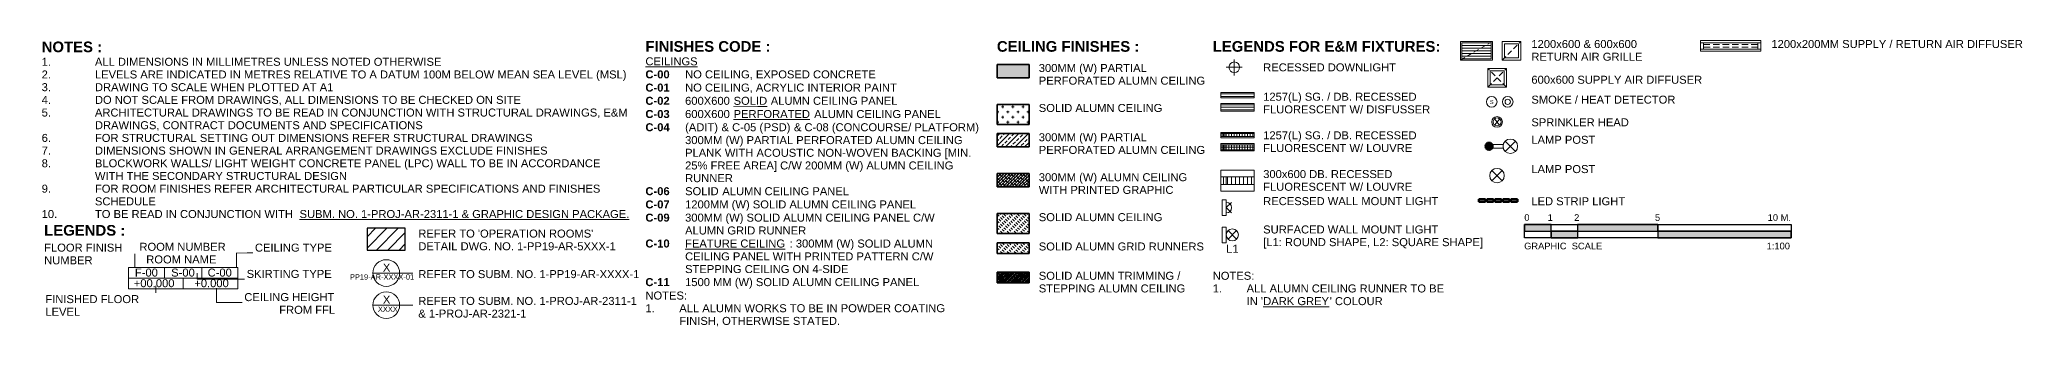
# Model space of a CAD drawing. Header units: millimetres. Extents: x -794326 to -715748, y -17796 to 22353.
# Drawn here: x -716491 to -715748, y -134 to -26 of the extents above; entities that cross this region are included whole.
import ezdxf

# ---------------------------------------------------------------- set-up
doc = ezdxf.new("R2010")
doc.units = ezdxf.units.MM
doc.linetypes.add('DPA_Hidden 50', pattern=[3, 2, -1])
doc.linetypes.add('Hidden - Short', pattern=[3.571875, 2.38125, -1.190625])
for name, color, linetype, lineweight in [('A-ANNO-NOTE', 3, 'Continuous', 25), ('A-DETL', 1, 'Continuous', 70), ('A-DETL-GENF', 2, 'Continuous', 35), ('A-DETL-THIN', 1, 'Continuous', 25), ('G-ANNO-TEXT', 3, 'Continuous', 9)]:
    doc.layers.add(name, color=color, linetype=linetype, lineweight=lineweight)
doc.styles.add('Arial_3', font='arial.ttf', dxfattribs={"height": 2.5})
doc.styles.add('Arial_4', font='arial.ttf', dxfattribs={"height": 3})
doc.styles.add('Arial_5', font='arial.ttf', dxfattribs={"height": 2})
doc.styles.add('Arial_6', font='arial.ttf', dxfattribs={"height": 1.5})
doc.styles.add('Arial_B', font='arialbd.ttf', dxfattribs={"height": 4})
doc.styles.add('Arial_B_1', font='arialbd.ttf', dxfattribs={"height": 3})
pattern_1 = [(135, (-716316.7035, 1.539), (-2.539928, 2e-16), [1.034, -2.558]), (135, (-716317.9735, 0.2694), (-2.539928, 2e-16), [1.034, -2.558]), (135, (-716318.609, 2.174), (-2.539928, 2e-16), [0.51703, -3.075]), (135, (-716317.3385, 0.9044), (-2.539928, 2e-16), [1.034, -2.558]), (135, (-716316.4345, 0), (-2.539928, 2e-16), [0.51703, -3.075])]

# ---------------------------------------------------------------- blocks, each defined once
blk = doc.blocks.new('Graphic scale1 - Graphic scale 100-8746870-CRD_Legend Notes Part Plans - Ceiling Plan 1_100')
at = {"layer": 'A-ANNO-NOTE', "lineweight": 9}
h = blk.add_hatch(color=256, dxfattribs=at)
h.paths.add_polyline_path([(434.68, -98.08), (404.61, -98.08), (404.61, -95.59), (434.68, -95.59)])
h.paths.add_polyline_path([(394.68, -95.59), (394.68, -98.08), (384.68, -98.08), (384.68, -95.59)])
h = blk.add_hatch(color=256, dxfattribs=at)
h.paths.add_polyline_path([(484.68, -100.56), (434.68, -100.56), (434.68, -98.08), (484.68, -98.08)])
h.paths.add_polyline_path([(404.68, -98.08), (404.68, -100.56), (394.68, -100.56), (394.68, -98.08)])
at = {"layer": 'A-ANNO-NOTE'}
for p, q in [((384.68, -100.56), (384.68, -95.59)), ((384.68, -95.59), (484.68, -95.59)), ((394.68, -95.59), (384.68, -95.59)), ((384.68, -95.59), (384.68, -98.08)), ((394.68, -100.56), (394.68, -95.59)), ((394.68, -98.08), (394.68, -95.59)), ((404.61, -95.59), (404.61, -100.56)), ((434.68, -95.59), (404.61, -95.59)), ((404.61, -95.59), (404.61, -98.08)), ((434.68, -95.59), (434.68, -100.56)), ((434.68, -98.08), (434.68, -95.59)), ((484.68, -95.59), (484.68, -100.56)), ((384.68, -98.08), (484.68, -98.08)), ((384.68, -98.08), (394.68, -98.08)), ((484.68, -100.56), (384.68, -100.56)), ((404.68, -98.08), (394.68, -98.08)), ((394.68, -98.08), (394.68, -100.56)), ((394.68, -100.56), (404.68, -100.56)), ((404.61, -98.08), (434.68, -98.08)), ((404.68, -100.56), (404.68, -98.08)), ((484.68, -98.08), (434.68, -98.08)), ((434.68, -98.08), (434.68, -100.56)), ((434.68, -100.56), (484.68, -100.56)), ((484.68, -100.56), (484.68, -98.08))]:
    blk.add_line(p, q, dxfattribs=at)
at = {"layer": 'A-ANNO-NOTE', "lineweight": 9, "char_height": 2.5, "attachment_point": 1, "style": 'Arial_3'}
for s, insert, width in [('0', (384.63, -91.73), 2.3249), ('1', (393.4, -91.73), 2.3249), ('2', (403.31, -91.73), 2.3249), ('5', (433.62, -91.73), 2.3249), ('10 M.', (475.89, -91.73), 10.5021), ('GRAPHIC  SCALE', (384.56, -102.42), 35.4346), ('1:100', (475.5, -102.42), 10.5021)]:
    blk.add_mtext(s, dxfattribs=dict(at, insert=insert, width=width))

msp = doc.modelspace()

# ---------------------------------------------------------------- hatches: boundary and pattern name
at = {"layer": 'A-DETL-GENF'}
for points in [[(-716120.02, -40.49), (-716120.02, -35.49), (-716131.99, -35.49), (-716131.99, -40.49)], [(-715947.58, -67.6), (-715947.23, -67.56), (-715946.9, -67.42), (-715946.62, -67.2), (-715946.4, -66.92), (-715946.27, -66.59), (-715946.22, -66.24), (-715946.27, -65.89), (-715946.4, -65.56), (-715946.62, -65.28), (-715946.9, -65.06), (-715947.23, -64.93), (-715947.58, -64.88), (-715947.93, -64.93), (-715948.26, -65.06), (-715948.54, -65.28), (-715948.76, -65.56), (-715948.89, -65.89), (-715948.94, -66.24), (-715948.89, -66.59), (-715948.76, -66.92), (-715948.54, -67.2), (-715948.26, -67.42), (-715947.93, -67.56)]]:
    msp.add_hatch(color=7, dxfattribs=at).paths.add_polyline_path(points)
at = {"layer": 'A-DETL-GENF', "lineweight": 9}
h = msp.add_hatch(dxfattribs=at)
h.set_pattern_fill('FP_21', color=55, style=0, pattern_type=2)
h.set_pattern_definition([(0, (-716318.9745, 0), (1.905, 1.905), [0.9525, -2.857]), (90, (-716318.4983, -0.4763), (-1.905, 1.905), [0.9525, -2.857])])
h.paths.add_polyline_path([(-716120.02, -57.99), (-716120.02, -50.49), (-716131.99, -50.49), (-716131.99, -57.99)])
h = msp.add_hatch(dxfattribs=at)
h.set_pattern_fill('FP_17', color=253, style=0, pattern_type=2)
h.set_pattern_definition([(45, (-716318.9745, 0), (-1.78191, 1.78191), []), (45, (-716317.1925, 0), (-1.78191, 1.78191), [1.26, -0.63004])])
h.paths.add_polyline_path([(-716120.02, -66.49), (-716120.02, -61.49), (-716131.99, -61.49), (-716131.99, -66.49)])
h = msp.add_hatch(dxfattribs=at)
h.set_pattern_fill('FP_18', color=253, style=0, pattern_type=2)
h.set_pattern_definition([(45, (-716318.9745, 0), (-0.561266, 0.561266), []), (135, (-716318.9745, 0), (-1.6841516, 0.5616196), [1.984, -1.191])])
h.paths.add_polyline_path([(-716120.02, -81.49), (-716120.02, -76.49), (-716131.99, -76.49), (-716131.99, -81.49)])
at = {"layer": 'A-DETL-GENF'}
h = msp.add_hatch(color=7, dxfattribs=at)
h.paths.add_polyline_path([(-715948.94, -87.14), (-715948.94, -86.14), (-715951.44, -86.14), (-715951.44, -87.14)])
h.paths.add_polyline_path([(-715936.94, -87.14), (-715936.94, -86.14), (-715939.44, -86.14), (-715939.44, -87.14)])
h.paths.add_polyline_path([(-715942.44, -87.14), (-715939.94, -87.14), (-715939.94, -86.14), (-715942.44, -86.14)])
h.paths.add_polyline_path([(-715945.94, -87.14), (-715945.94, -86.14), (-715948.44, -86.14), (-715948.44, -87.14)])
h.paths.add_polyline_path([(-715945.44, -87.14), (-715942.94, -87.14), (-715942.94, -86.14), (-715945.44, -86.14)])
at = {"layer": 'A-DETL-GENF', "lineweight": 9}
h = msp.add_hatch(dxfattribs=at)
h.set_pattern_fill('FP_19', color=253, style=0, pattern_type=2)
h.set_pattern_definition(pattern_1)
h.paths.add_polyline_path([(-716120.02, -98.99), (-716120.02, -91.49), (-716131.99, -91.49), (-716131.99, -98.99)])
h = msp.add_hatch(dxfattribs=at)
h.set_pattern_fill('FP_16', color=10, style=0, pattern_type=2)
h.set_pattern_definition([(45, (-716318.9745, 0), (-2.12132, 2.12132), [])])
h.paths.add_polyline_path([(-716353.97, -105.21), (-716353.97, -97.02), (-716368.26, -97.02), (-716368.26, -105.21)])
h = msp.add_hatch(dxfattribs=at)
h.set_pattern_fill('FP_19', color=253, style=0, pattern_type=2)
h.set_pattern_definition(pattern_1)
h.paths.add_polyline_path([(-716120.02, -106.49), (-716120.02, -102.49), (-716131.99, -102.49), (-716131.99, -106.49)])
h = msp.add_hatch(dxfattribs=at)
h.set_pattern_fill('FP_20', color=253, style=0, pattern_type=2)
h.set_pattern_definition([(45, (-716318.9745, 0), (-0.3367596, 0.3367596), []), (135, (-716318.9745, 0), (-1.0102788, 0.3367596), [1.191, -0.71437])])
h.paths.add_polyline_path([(-716120.02, -117.49), (-716120.02, -113.49), (-716131.99, -113.49), (-716131.99, -117.49)])

# ---------------------------------------------------------------- linework, layer by layer
at = {"layer": 'A-DETL', "lineweight": 9}
for p, q in [((-715958.33, -26.89), (-715946.33, -26.89)), ((-715958.33, -33.89), (-715958.33, -26.89)), ((-715946.83, -27.39), (-715957.83, -27.39)), ((-715957.83, -33.35), (-715957.83, -27.39)), ((-715946.83, -28.39), (-715957.83, -28.39)), ((-715946.83, -29.39), (-715957.83, -29.39)), ((-715946.83, -27.39), (-715946.83, -33.35)), ((-715946.33, -26.89), (-715946.33, -33.89)), ((-715935.67, -26.89), (-715942.67, -26.89)), ((-715942.67, -26.89), (-715942.67, -33.89)), ((-715941.79, -27.76), (-715941.79, -33.01)), ((-715936.54, -27.76), (-715941.79, -27.76)), ((-715936.54, -33.01), (-715936.54, -27.76)), ((-715935.67, -33.89), (-715935.67, -26.89)), ((-715868.33, -26.53), (-715845.67, -26.53)), ((-715868.33, -30.48), (-715868.33, -26.53)), ((-715868.33, -27.36), (-715845.67, -27.36)), ((-715867.11, -29.79), (-715867.11, -27.36)), ((-715846.83, -27.36), (-715846.83, -29.79)), ((-715845.67, -26.53), (-715845.67, -30.48)), ((-716040.09, -36.56), (-716046.09, -36.56)), ((-716043.09, -33.61), (-716043.09, -39.61)), ((-715946.33, -33.89), (-715958.33, -33.89)), ((-715946.83, -30.39), (-715957.83, -30.39)), ((-715946.83, -31.39), (-715957.83, -31.39)), ((-715946.83, -32.39), (-715957.83, -32.39)), ((-715946.83, -33.35), (-715957.83, -33.35)), ((-715941, -37.04), (-715948, -37.04)), ((-715948, -37.04), (-715948, -44.04)), ((-715942.67, -33.89), (-715935.67, -33.89)), ((-715941.79, -33.01), (-715936.54, -33.01)), ((-715941, -44.04), (-715941, -37.04)), ((-715845.67, -29.79), (-715868.33, -29.79)), ((-715845.67, -30.48), (-715868.33, -30.48)), ((-715948, -44.04), (-715941, -44.04)), ((-715947.12, -37.92), (-715947.12, -43.17)), ((-715941.87, -37.92), (-715947.12, -37.92)), ((-715947.12, -43.17), (-715941.87, -43.17)), ((-715941.87, -43.17), (-715941.87, -37.92)), ((-716048.09, -46.06), (-716035.59, -46.06)), ((-716048.09, -48.01), (-716048.09, -46.06)), ((-716048.09, -46.48), (-716035.59, -46.48)), ((-716035.59, -47.59), (-716048.09, -47.59)), ((-716035.59, -48.01), (-716048.09, -48.01)), ((-716048.09, -50.22), (-716035.59, -50.22)), ((-716048.09, -52.99), (-716048.09, -50.22)), ((-716048.09, -50.63), (-716035.59, -50.63)), ((-716035.59, -51.6), (-716048.09, -51.6)), ((-716035.59, -48.01), (-716035.59, -46.06)), ((-716035.59, -52.99), (-716035.59, -50.22)), ((-716035.59, -52.58), (-716048.09, -52.58)), ((-716035.59, -52.99), (-716048.09, -52.99)), ((-715945.58, -55.98), (-715943.61, -58.24)), ((-715943.57, -55.98), (-715945.54, -58.24)), ((-716048.09, -61.06), (-716035.59, -61.06)), ((-716048.09, -63.01), (-716048.09, -61.06)), ((-716048.09, -61.48), (-716035.59, -61.48)), ((-716048.09, -62.59), (-716048.09, -61.48)), ((-716035.59, -62.59), (-716048.09, -62.59)), ((-716035.59, -63.01), (-716048.09, -63.01)), ((-716048.09, -65.22), (-716035.59, -65.22)), ((-716048.09, -67.99), (-716048.09, -65.22)), ((-716048.09, -65.63), (-716035.59, -65.63)), ((-716048.09, -67.58), (-716048.09, -65.63)), ((-716035.59, -66.6), (-716048.09, -66.6)), ((-716047.59, -62.59), (-716047.59, -61.48)), ((-716047.59, -67.58), (-716047.59, -65.63)), ((-716047.09, -62.59), (-716047.09, -61.48)), ((-716047.09, -67.58), (-716047.09, -65.63)), ((-716046.59, -62.59), (-716046.59, -61.48)), ((-716046.59, -67.58), (-716046.59, -65.63)), ((-716046.09, -62.59), (-716046.09, -61.48)), ((-716046.09, -67.58), (-716046.09, -65.63)), ((-716045.09, -62.59), (-716045.09, -61.48)), ((-716045.09, -67.58), (-716045.09, -65.63)), ((-716044.09, -62.59), (-716044.09, -61.48)), ((-716044.09, -67.58), (-716044.09, -65.63)), ((-716043.09, -62.59), (-716043.09, -61.48)), ((-716043.09, -67.58), (-716043.09, -65.63)), ((-716042.09, -62.59), (-716042.09, -61.48)), ((-716042.09, -67.58), (-716042.09, -65.63)), ((-716041.09, -62.59), (-716041.09, -61.48)), ((-716041.09, -67.58), (-716041.09, -65.63)), ((-716040.09, -62.59), (-716040.09, -61.48)), ((-716040.09, -67.58), (-716040.09, -65.63)), ((-716039.09, -62.59), (-716039.09, -61.48)), ((-716039.09, -67.58), (-716039.09, -65.63)), ((-716038.09, -62.59), (-716038.09, -61.48)), ((-716038.09, -67.58), (-716038.09, -65.63)), ((-716037.09, -62.59), (-716037.09, -61.48)), ((-716037.09, -67.58), (-716037.09, -65.63)), ((-716036.09, -62.59), (-716036.09, -61.48)), ((-716036.09, -67.58), (-716036.09, -65.63)), ((-716035.59, -63.01), (-716035.59, -61.06)), ((-716035.59, -67.99), (-716035.59, -65.22)), ((-715942.23, -65.61), (-715946.38, -65.61)), ((-715937.66, -68.17), (-715941.5, -64.32)), ((-715941.5, -68.17), (-715937.66, -64.32)), ((-716035.59, -67.58), (-716048.09, -67.58)), ((-716035.59, -67.99), (-716048.09, -67.99)), ((-715942.2, -66.97), (-715946.43, -66.97)), ((-716048.09, -83.04), (-716048.09, -75.22)), ((-716048.09, -75.22), (-716035.59, -75.22)), ((-716048.09, -77.72), (-716035.59, -77.72)), ((-716035.59, -80.54), (-716048.09, -80.54)), ((-716047.15, -80.54), (-716047.15, -77.72)), ((-716046.15, -80.54), (-716046.15, -77.72)), ((-716045.65, -80.54), (-716045.65, -77.72)), ((-716044.15, -80.54), (-716044.15, -77.72)), ((-716042.65, -80.54), (-716042.65, -77.72)), ((-716041.15, -80.54), (-716041.15, -77.72)), ((-716039.65, -80.54), (-716039.65, -77.72)), ((-716038.15, -80.54), (-716038.15, -77.72)), ((-716036.65, -80.54), (-716036.65, -77.72)), ((-716035.59, -75.22), (-716035.59, -83.04)), ((-715942.66, -79.17), (-715946.5, -75.32)), ((-715946.5, -79.17), (-715942.66, -75.32)), ((-716035.59, -83.04), (-716048.09, -83.04)), ((-716047.59, -92.23), (-716047.59, -86.32)), ((-716046.09, -86.32), (-716047.59, -86.32)), ((-716046.09, -86.32), (-716046.09, -92.23)), ((-716046.09, -89.27), (-716044.15, -87.33)), ((-716046.09, -92.23), (-716047.59, -92.23)), ((-716047.59, -102.45), (-716047.59, -96.55)), ((-716046.09, -96.55), (-716047.59, -96.55)), ((-716046.09, -89.27), (-716044.15, -91.22)), ((-716046.09, -96.55), (-716046.09, -102.45)), ((-716046.09, -102.45), (-716047.59, -102.45)), ((-716045.43, -101.1), (-716042.24, -97.9)), ((-716045.43, -97.9), (-716042.24, -101.1)), ((-716462.22, -106.27), (-716488.78, -106.27)), ((-716455.41, -106.27), (-716462.22, -106.27)), ((-716455.41, -111.69), (-716455.41, -106.27)), ((-716417.25, -111.69), (-716417.25, -106.27)), ((-716417.25, -106.27), (-716381.33, -106.27)), ((-716457.7, -111.69), (-716416.7, -111.69)), ((-716457.7, -119.69), (-716457.7, -111.69)), ((-716457.7, -115.69), (-716416.7, -115.69)), ((-716447.54, -118.65), (-716447.54, -125.6)), ((-716444.2, -111.69), (-716444.2, -115.69)), ((-716437.2, -115.69), (-716437.2, -119.69)), ((-716431.99, -113.81), (-716431.99, -116.14)), ((-716431.99, -116.14), (-716381.33, -116.14)), ((-716430.2, -111.69), (-716430.2, -115.69)), ((-716416.7, -111.69), (-716416.7, -119.69)), ((-716366.08, -113.81), (-716351.08, -113.81)), ((-716457.87, -125.6), (-716488.78, -125.6)), ((-716447.54, -125.6), (-716457.87, -125.6)), ((-716416.7, -119.69), (-716457.7, -119.69)), ((-716424.75, -119.47), (-716424.75, -124.86)), ((-716424.75, -124.86), (-716381.33, -124.86)), ((-716366.08, -125.86), (-716351.08, -125.86))]:
    msp.add_line(p, q, dxfattribs=at)
at = {"layer": 'A-DETL', "linetype": 'DPA_Hidden 50', "lineweight": 9}
for p, q in [((-715946.33, -26.89), (-715958.33, -33.89)), ((-715942.67, -33.89), (-715935.67, -26.89)), ((-715941, -44.04), (-715948, -37.04)), ((-715948, -44.04), (-715941, -37.04))]:
    msp.add_line(p, q, dxfattribs=at)
at = {"layer": 'A-DETL', "linetype": 'Hidden - Short', "lineweight": 9}
for p, q in [((-715867.11, -28.08), (-715846.83, -28.08)), ((-715846.83, -28.96), (-715867.11, -28.96))]:
    msp.add_line(p, q, dxfattribs=at)
at = {"layer": 'A-DETL', "lineweight": 35}
for p, q in [((-716120.02, -35.49), (-716131.99, -35.49)), ((-716131.99, -35.49), (-716131.99, -40.49)), ((-716120.02, -40.49), (-716120.02, -35.49)), ((-716131.99, -40.49), (-716120.02, -40.49)), ((-716120.02, -50.49), (-716131.99, -50.49)), ((-716131.99, -50.49), (-716131.99, -57.99)), ((-716120.02, -57.99), (-716120.02, -50.49)), ((-716131.99, -57.99), (-716120.02, -57.99)), ((-716120.02, -61.49), (-716131.99, -61.49)), ((-716131.99, -61.49), (-716131.99, -66.49)), ((-716131.99, -66.49), (-716120.02, -66.49)), ((-716120.02, -66.49), (-716120.02, -61.49)), ((-716120.02, -76.49), (-716131.99, -76.49)), ((-716131.99, -76.49), (-716131.99, -81.49)), ((-716131.99, -81.49), (-716120.02, -81.49)), ((-716120.02, -81.49), (-716120.02, -76.49)), ((-716120.02, -91.49), (-716131.99, -91.49)), ((-716131.99, -91.49), (-716131.99, -98.99)), ((-716120.02, -98.99), (-716120.02, -91.49)), ((-716131.99, -98.99), (-716120.02, -98.99)), ((-716120.02, -102.49), (-716131.99, -102.49)), ((-716131.99, -102.49), (-716131.99, -106.49)), ((-716120.02, -106.49), (-716120.02, -102.49)), ((-716131.99, -106.49), (-716120.02, -106.49)), ((-716120.02, -113.49), (-716131.99, -113.49)), ((-716131.99, -113.49), (-716131.99, -117.49)), ((-716131.99, -117.49), (-716120.02, -117.49)), ((-716120.02, -117.49), (-716120.02, -113.49))]:
    msp.add_line(p, q, dxfattribs=at)
at = {"layer": 'A-DETL', "lineweight": 50}
for p, q in [((-715948.94, -86.14), (-715951.44, -86.14)), ((-715951.44, -86.14), (-715951.44, -87.14)), ((-715951.44, -87.14), (-715948.94, -87.14)), ((-715948.94, -87.14), (-715948.94, -86.14)), ((-715945.94, -86.14), (-715948.44, -86.14)), ((-715948.44, -86.14), (-715948.44, -87.14)), ((-715948.44, -87.14), (-715945.94, -87.14)), ((-715945.94, -87.14), (-715945.94, -86.14)), ((-715942.94, -86.14), (-715945.44, -86.14)), ((-715945.44, -86.14), (-715945.44, -87.14)), ((-715945.44, -87.14), (-715942.94, -87.14)), ((-715942.94, -87.14), (-715942.94, -86.14)), ((-715939.94, -86.14), (-715942.44, -86.14)), ((-715942.44, -86.14), (-715942.44, -87.14)), ((-715942.44, -87.14), (-715939.94, -87.14)), ((-715939.94, -87.14), (-715939.94, -86.14)), ((-715936.94, -86.14), (-715939.44, -86.14)), ((-715939.44, -86.14), (-715939.44, -87.14)), ((-715939.44, -87.14), (-715936.94, -87.14)), ((-715936.94, -87.14), (-715936.94, -86.14))]:
    msp.add_line(p, q, dxfattribs=at)
at = {"layer": 'A-DETL', "lineweight": 9}
for centre, radius in [((-716043.09, -36.56), 2), ((-715946.57, -49.55), 2), ((-715940.57, -49.55), 2), ((-715940.57, -49.55), 1), ((-715944.57, -57.09), 2), ((-715944.57, -57.09), 1.5), ((-715939.58, -66.24), 2.72), ((-715944.58, -77.24), 2.72), ((-716043.83, -99.5), 2.26), ((-716361.08, -113.81), 5), ((-716361.08, -125.86), 5)]:
    msp.add_circle(centre, radius, dxfattribs=at)
for centre, radius, start, end in [((-715947.58, -66.24), 1.36, 90, 270), ((-715947.58, -66.24), 1.36, 270, 90), ((-716046.09, -89.27), 2, 270, 90)]:
    msp.add_arc(centre, radius, start, end, dxfattribs=at)
at = {"layer": 'A-DETL', "lineweight": 50}
for start, end in [(360, 180), (180, 360)]:
    msp.add_arc((-715947.58, -66.24), 1.36, start, end, dxfattribs=at)
at = {"layer": 'A-DETL-THIN'}
for p, q in [((-716353.97, -97.02), (-716368.26, -97.02)), ((-716368.26, -97.02), (-716368.26, -105.21)), ((-716353.97, -105.21), (-716353.97, -97.02)), ((-716368.26, -105.21), (-716353.97, -105.21))]:
    msp.add_line(p, q, dxfattribs=at)

# ---------------------------------------------------------------- block references
at = {"layer": 'A-ANNO-NOTE', "lineweight": 9}
msp.add_blockref('Graphic scale1 - Graphic scale 100-8746870-CRD_Legend Notes Part Plans - Ceiling Plan 1_100', (-716318.97, 0), dxfattribs=at)

# ---------------------------------------------------------------- texts
at = {"layer": 'G-ANNO-TEXT', "color": 7, "attachment_point": 1}
for s, insert, char_height, width, style in [('NOTES :', (-716490.31, -26.91), 4, 27.6582, 'Arial_B'), ('FINISHES CODE :', (-716263.91, -26.74), 4, 57.2405, 'Arial_B'), ('CEILING FINISHES :', (-716132.11, -26.74), 4, 65.2574, 'Arial_B'), ('LEGENDS FOR E&M FIXTURES:', (-716051.18, -26.74), 4, 104.2194, 'Arial_B'), ('1200x600 & 600x600 ', (-715931.7, -26.34), 3, 50.2658, 'Arial_4'), ('1200x200MM SUPPLY / RETURN AIR DIFFUSER', (-715841.7, -26.34), 3, 115.7637, 'Arial_4'), ('\\LCEILINGS', (-716263.91, -32.84), 3, 24.0506, 'Arial_4'), ('300MM (W) PARTIAL ', (-716116.41, -35.34), 3, 51.5485, 'Arial_4'), ('RECESSED DOWNLIGHT', (-716032.26, -35.1), 3, 61.4894, 'Arial_4'), ('RETURN AIR GRILLE', (-715931.7, -31.11), 3, 51.2278, 'Arial_4'), ('C-00', (-716263.91, -37.73), 3, 11.1435, 'Arial_B_1'), ('C-01', (-716263.91, -42.69), 3, 11.1435, 'Arial_B_1'), ('^I^I', (-716254.72, -37.73), 3, 6.8945, 'Arial_4'), ('^I^I', (-716254.72, -42.69), 3, 6.8945, 'Arial_4'), ('NO CEILING, EXPOSED CONCRETE', (-716249.03, -37.73), 3, 87.7046, 'Arial_4'), ('NO CEILING, ACRYLIC INTERIOR PAINT', (-716249.03, -42.69), 3, 97.5654, 'Arial_4'), ('PERFORATED ALUMN CEILING  ', (-716116.41, -40.1), 3, 78.2447, 'Arial_4'), ('600x600 SUPPLY AIR DIFFUSER', (-715931.7, -39.75), 3, 78.6455, 'Arial_4'), ('C-02', (-716263.91, -47.66), 3, 11.1435, 'Arial_B_1'), ('^I^I', (-716254.72, -47.66), 3, 6.8945, 'Arial_4'), ('600X600 ', (-716249.03, -47.66), 3, 22.0464, 'Arial_4'), ('\\LSOLID', (-716230.84, -47.66), 3, 15.4726, 'Arial_4'), (' ALUMN CEILING PANEL ', (-716218.07, -47.66), 3, 61.2489, 'Arial_4'), ('SOLID ALUMN CEILING', (-716116.41, -50.34), 3, 56.9198, 'Arial_4'), ('1257(L) SG. / DB. RECESSED ', (-716032.26, -46.12), 3, 72.232, 'Arial_4'), ('FLUORESCENT W/ DISFUSSER', (-716032.26, -50.88), 3, 77.2025, 'Arial_4'), ('S', (-715947.27, -48.87), 1.5, 1.6835, 'Arial_6'), ('SMOKE / HEAT DETECTOR', (-715931.7, -47.22), 3, 66.5401, 'Arial_4'), ('C-03', (-716263.91, -52.62), 3, 11.1435, 'Arial_B_1'), ('C-04 ', (-716263.91, -57.58), 3, 12.5865, 'Arial_B_1'), ('^I^I', (-716254.72, -52.62), 3, 6.8945, 'Arial_4'), ('\\fArial|b1|i0|c0|p34|;^I', (-716253.53, -57.58), 3, 5.4515, 'Arial_B_1'), ('600X600 ', (-716249.03, -52.62), 3, 22.0464, 'Arial_4'), ('(', (-716249.03, -57.58), 3, 1.6835, 'Arial_4'), ('ADIT)', (-716247.64, -57.58), 3, 13.4683, 'Arial_4'), (' & C-05 (', (-716236.53, -57.58), 3, 20.6034, 'Arial_4'), ('\\LPERFORATED', (-716230.84, -52.62), 3, 35.1941, 'Arial_4'), ('PSD)', (-716219.53, -57.58), 3, 12.2658, 'Arial_4'), ('& C-08 (CONCOURSE/ PLATFORM)', (-716208.22, -57.58), 3, 85.1392, 'Arial_4'), (' ALUMN CEILING PANEL ', (-716201.8, -52.62), 3, 61.2489, 'Arial_4'), ('^I^I^I', (-716151.27, -52.62), 3, 13.789, 'Arial_4'), ('^I', (-716137.97, -57.58), 3, 3.6878, 'Arial_4'), ('SPRINKLER HEAD', (-715931.7, -55.72), 3, 44.8945, 'Arial_4'), ('^I^I^I', (-716263.91, -62.41), 3, 18.038, 'Arial_4'), ('300MM (W) PARTIAL PERFORATED ALUMN CEILING ', (-716249.03, -62.41), 3, 129.6329, 'Arial_4'), ('^I^I', (-716142.07, -62.41), 3, 8.6582, 'Arial_4'), ('300MM (W) PARTIAL ', (-716116.41, -61.34), 3, 51.5485, 'Arial_4'), ('PERFORATED ALUMN CEILING', (-716116.41, -66.1), 3, 76.6413, 'Arial_4'), ('1257(L) SG. / DB. RECESSED ', (-716032.26, -60.61), 3, 72.232, 'Arial_4'), ('FLUORESCENT W/ LOUVRE', (-716032.26, -65.38), 3, 68.9451, 'Arial_4'), ('LAMP POST', (-715931.7, -62.29), 3, 29.5823, 'Arial_4'), ('^I^I^I', (-716263.91, -67.17), 3, 18.038, 'Arial_4'), ('^I^I^I', (-716263.91, -71.93), 3, 18.038, 'Arial_4'), ('25% FREE AREA] C/W 200MM (W) ALUMN CEILING ', (-716249.03, -71.93), 3, 125.5443, 'Arial_4'), ('PLANK WITH ACOUSTIC NON-WOVEN BACKING [MIN. ', (-716249.03, -67.17), 3, 133.8818, 'Arial_4'), ('^I^I^I', (-716145.45, -71.93), 3, 12.7468, 'Arial_4'), ('^I', (-716138.57, -67.17), 3, 4.4093, 'Arial_4'), ('LAMP POST', (-715931.7, -73.29), 3, 29.5823, 'Arial_4'), ('^I^I^I', (-716263.91, -76.69), 3, 18.038, 'Arial_4'), ('C-06 ', (-716263.91, -81.59), 3, 12.5865, 'Arial_B_1'), ('^I', (-716253.53, -81.59), 3, 5.4515, 'Arial_4'), ('SOLID ', (-716249.03, -81.59), 3, 16.9156, 'Arial_4'), ('RUNNER ', (-716249.03, -76.69), 3, 23.3291, 'Arial_4'), ('ALUMN CEILING PANEL ', (-716235.07, -81.59), 3, 59.8059, 'Arial_4'), ('WITH PRINTED GRAPHIC ', (-716116.41, -81.1), 3, 63.8143, 'Arial_4'), ('300MM (W) ALUMN CEILING ', (-716116.41, -76.34), 3, 69.9873, 'Arial_4'), ('300x600 DB. RECESSED ', (-716032.26, -75.16), 3, 61.0084, 'Arial_4'), ('FLUORESCENT W/ LOUVRE', (-716032.26, -79.92), 3, 68.9451, 'Arial_4'), ('C-07 ', (-716263.91, -86.55), 3, 12.5865, 'Arial_B_1'), ('^I', (-716252.34, -86.55), 3, 4.0084, 'Arial_4'), ('1200MM (W) SOLID ALUMN CEILING PANEL', (-716249.03, -86.55), 3, 106.7046, 'Arial_4'), ('RECESSED WALL MOUNT LIGHT', (-716032.26, -85.32), 3, 81.0506, 'Arial_4'), ('LED STRIP LIGHT', (-715931.7, -85.37), 3, 43.3713, 'Arial_4'), ('^I^I^I', (-716263.91, -96.34), 3, 18.038, 'Arial_4'), ('C-09', (-716263.91, -91.51), 3, 11.1435, 'Arial_B_1'), ('^I^I', (-716254.72, -91.51), 3, 6.8945, 'Arial_B_1'), ('ALUMN GRID RUNNER', (-716249.03, -96.34), 3, 55.5569, 'Arial_4'), ('300MM (W) SOLID ALUMN CEILING PANEL C/W ', (-716249.03, -91.51), 3, 116.9662, 'Arial_4'), ('^I', (-716152.52, -91.51), 3, 3.2869, 'Arial_4'), ('SOLID ALUMN CEILING', (-716116.41, -91.34), 3, 56.9198, 'Arial_4'), ('SURFACED WALL MOUNT LIGHT', (-716032.26, -95.96), 3, 80.9704, 'Arial_4'), ('C-10', (-716263.91, -101.23), 3, 11.1435, 'Arial_B_1'), ('^I', (-716253.53, -101.23), 3, 5.4515, 'Arial_4'), ('\\LFEATURE CEILING', (-716249.03, -101.23), 3, 46.097, 'Arial_4'), (' : 300MM (W) SOLID ALUMN ', (-716211, -101.23), 3, 69.1856, 'Arial_4'), ('^I^I^I^I', (-716153.91, -101.23), 3, 23.0084, 'Arial_4'), ('SOLID ALUMN GRID RUNNERS', (-716116.41, -102.34), 3, 75.9198, 'Arial_4'), ('L1', (-716046.13, -103.19), 3, 5.7721, 'Arial_4'), ('[L1: ROUND SHAPE, L2: SQUARE SHAPE]', (-716032.26, -100.72), 3, 101.4135, 'Arial_4'), ('X', (-716362.36, -110.25), 3, 3.2869, 'Arial_4'), ('^I^I^I', (-716263.91, -106.06), 3, 18.038, 'Arial_4'), ('^I^I^I', (-716263.91, -110.82), 3, 18.038, 'Arial_4'), ('STEPPING CEILING ON 4-SIDE', (-716249.03, -110.82), 3, 75.3586, 'Arial_4'), ('CEILING PANEL WITH PRINTED PATTERN C/W ', (-716249.03, -106.06), 3, 116.6455, 'Arial_4'), ('+00.000', (-716455.76, -116.14), 3, 18.8397, 'Arial_4'), ('F-00', (-716455.35, -112.14), 3, 10.5823, 'Arial_4'), ('S-00', (-716441.73, -112.14), 3, 10.903, 'Arial_4'), ('+0.000', (-716433.07, -116.14), 3, 15.9536, 'Arial_4'), ('C-00', (-716428.08, -112.14), 3, 11.1435, 'Arial_4'), ('REFER TO SUBM. NO. 1-PP19-AR-XXXX-1', (-716349.07, -112.71), 3, 101.2531, 'Arial_4'), ('C-11', (-716263.91, -115.72), 3, 11.1435, 'Arial_B_1'), ('^I', (-716253.53, -115.72), 3, 5.4515, 'Arial_4'), ('1500 MM (W) SOLID ALUMN CEILING PANEL', (-716249.03, -115.72), 3, 108.1476, 'Arial_4'), ('SOLID ALUMN TRIMMING / ', (-716116.41, -113.34), 3, 66.6202, 'Arial_4'), ('STEPPING ALUMN CEILING', (-716116.41, -118.1), 3, 67.5823, 'Arial_4'), ('1.', (-716051.18, -118.1), 3, 15.3924, 'Arial_4'), ('NOTES:', (-716051.18, -113.34), 3, 19.2405, 'Arial_4'), ('ALL ALUMN CEILING RUNNER TO BE ', (-716038.48, -118.1), 3, 92.4346, 'Arial_4'), ('XXXX', (-716364.22, -126.39), 2, 9.2996, 'Arial_5'), ('X', (-716362.36, -122.3), 3, 3.2869, 'Arial_4'), ('REFER TO SUBM. NO. 1-PROJ-AR-2311-1 ', (-716349.07, -122.78), 3, 102.135, 'Arial_4'), ('1.', (-716263.91, -125.52), 3, 15.3924, 'Arial_4'), ('NOTES:', (-716263.91, -120.76), 3, 19.2405, 'Arial_4'), ('ALL ALUMN WORKS TO BE IN POWDER COATING ', (-716251.21, -125.52), 3, 124.5822, 'Arial_4'), ("IN '", (-716038.48, -122.86), 3, 7.5359, 'Arial_4'), ('\\LDARK GREY', (-716032.26, -122.86), 3, 30.2236, 'Arial_4'), ("' COLOUR", (-716007.32, -122.86), 3, 24.3713, 'Arial_4'), ('& 1-PROJ-AR-2321-1 ', (-716349.07, -127.54), 3, 51.2278, 'Arial_4'), ('FINISH, OTHERWISE STATED.', (-716251.21, -130.28), 3, 74.5569, 'Arial_4')]:
    msp.add_mtext(s, dxfattribs=dict(at, insert=insert, char_height=char_height, width=width, style=style))
at = {"layer": 'G-ANNO-TEXT', "color": 7, "char_height": 3, "width": 24.2097, "attachment_point": 1, "style": 'Arial_4', "bg_fill": 3, "box_fill_scale": 1.25, "bg_fill_color": 256, "bg_fill_true_color": 13158600, "bg_fill_transparency": 0}
for s, insert in [('6.', (-716490.31, -61.59)), ('9.', (-716490.31, -80.64))]:
    msp.add_mtext(s, dxfattribs=dict(at, insert=insert))

# ---------------------------------------------------------------- next in the draw order: texts
at = {"layer": 'G-ANNO-TEXT', "color": 7, "char_height": 3, "attachment_point": 1, "style": 'Arial_4', "bg_fill": 3, "box_fill_scale": 1.25, "bg_fill_color": 256, "bg_fill_true_color": 13158600, "bg_fill_transparency": 0}
for s, insert, width in [('1.', (-716490.31, -33.01), 24.2097), ('7.', (-716490.31, -66.35), 24.2097), ("REFER TO 'OPERATION ROOMS' ", (-716349.07, -97.5), 82.0928), ('ROOM NAME', (-716451.09, -107.2), 32.2278), ('SKIRTING TYPE', (-716413.45, -112.64), 39.2827), ('FINISHED FLOOR', (-716488.92, -122.1), 43.1308), ('CEILING HEIGHT', (-716414.32, -121.35), 41.5274)]:
    msp.add_mtext(s, dxfattribs=dict(at, insert=insert, width=width))

# ---------------------------------------------------------------- next in the draw order: texts
for s, insert, width in [('2.', (-716490.31, -37.77), 24.2097), ('8.', (-716490.31, -71.11), 24.2097), ('ROOM NUMBER', (-716453.65, -102.46), 39.6034), ('DETAIL DWG. NO. 1-PP19-AR-5XXX-1', (-716349.07, -102.26), 90.9114), ('LEVEL', (-716488.92, -126.86), 16.1139), ('FROM FFL', (-716401.22, -126.12), 25.654)]:
    msp.add_mtext(s, dxfattribs=dict(at, insert=insert, width=width))
at = {"layer": 'G-ANNO-TEXT', "color": 7, "insert": (-716374.7, -114.27), "char_height": 2, "width": 29.8228, "attachment_point": 1, "style": 'Arial_5'}
msp.add_mtext('PP19-AR-XXXX-01', dxfattribs=at)

# ---------------------------------------------------------------- next in the draw order: texts
at = {"layer": 'G-ANNO-TEXT', "color": 7, "char_height": 3, "attachment_point": 1, "style": 'Arial_4', "bg_fill": 3, "box_fill_scale": 1.25, "bg_fill_color": 256, "bg_fill_true_color": 13158600, "bg_fill_transparency": 0}
for s, insert, width in [('ALL DIMENSIONS IN MILLIMETRES UNLESS NOTED OTHERWISE', (-716470.33, -33.01), 160.097), ('3.', (-716490.31, -42.54), 24.2097), ('FLOOR FINISH', (-716489.37, -102.77), 35.9958), ('CEILING TYPE', (-716410.34, -102.77), 35.5148)]:
    msp.add_mtext(s, dxfattribs=dict(at, insert=insert, width=width))

# ---------------------------------------------------------------- next in the draw order: texts
for s, insert, width in [('LEVELS ARE INDICATED IN METRES RELATIVE TO A DATUM 100M BELOW MEAN SEA LEVEL (MSL)', (-716470.33, -37.77), 245.7172), ('4.', (-716490.31, -47.3), 24.2097), ('NUMBER', (-716489.37, -107.54), 22.2067)]:
    msp.add_mtext(s, dxfattribs=dict(at, insert=insert, width=width))
at = {"layer": 'G-ANNO-TEXT', "color": 7, "insert": (-716489.37, -95.78), "char_height": 4, "width": 37.1181, "attachment_point": 1, "style": 'Arial_B'}
msp.add_mtext('LEGENDS :', dxfattribs=at)

# ---------------------------------------------------------------- next in the draw order: texts
at = {"layer": 'G-ANNO-TEXT', "color": 7, "char_height": 3, "attachment_point": 1, "style": 'Arial_4', "bg_fill": 3, "box_fill_scale": 1.25, "bg_fill_color": 256, "bg_fill_true_color": 13158600, "bg_fill_transparency": 0}
for s, insert, width in [('DRAWING TO SCALE WHEN PLOTTED AT A1', (-716470.33, -42.54), 110.713), ('5.', (-716490.31, -52.06), 24.2097), ('10.', (-716490.31, -90.16), 24.2097)]:
    msp.add_mtext(s, dxfattribs=dict(at, insert=insert, width=width))

# ---------------------------------------------------------------- next in the draw order: texts
at = {"layer": 'G-ANNO-TEXT', "color": 7, "insert": (-716470.33, -47.3), "char_height": 3, "width": 196.6539, "attachment_point": 1, "style": 'Arial_4', "bg_fill": 3, "box_fill_scale": 1.25, "bg_fill_color": 256, "bg_fill_true_color": 13158600, "bg_fill_transparency": 0}
msp.add_mtext('DO NOT SCALE FROM DRAWINGS, ALL DIMENSIONS TO BE CHECKED ON SITE', dxfattribs=at)

# ---------------------------------------------------------------- next in the draw order: texts
at = {"layer": 'G-ANNO-TEXT', "color": 7, "insert": (-716470.33, -52.06), "char_height": 3, "width": 247.7214, "attachment_point": 1, "style": 'Arial_4', "bg_fill": 3, "box_fill_scale": 1.25, "bg_fill_color": 256, "bg_fill_true_color": 13158600, "bg_fill_transparency": 0}
msp.add_mtext('ARCHITECTURAL DRAWINGS TO BE READ IN CONJUNCTION WITH STRUCTURAL DRAWINGS, E&M ', dxfattribs=at)

# ---------------------------------------------------------------- next in the draw order: texts
at = {"layer": 'G-ANNO-TEXT', "color": 7, "insert": (-716470.33, -56.82), "char_height": 3, "width": 151.2784, "attachment_point": 1, "style": 'Arial_4', "bg_fill": 3, "box_fill_scale": 1.25, "bg_fill_color": 256, "bg_fill_true_color": 13158600, "bg_fill_transparency": 0}
msp.add_mtext('DRAWINGS, CONTRACT DOCUMENTS AND SPECIFICATIONS', dxfattribs=at)

# ---------------------------------------------------------------- next in the draw order: texts
at = {"layer": 'G-ANNO-TEXT', "color": 7, "insert": (-716470.33, -61.59), "char_height": 3, "width": 202.0252, "attachment_point": 1, "style": 'Arial_4', "bg_fill": 3, "box_fill_scale": 1.25, "bg_fill_color": 256, "bg_fill_true_color": 13158600, "bg_fill_transparency": 0}
msp.add_mtext('FOR STRUCTURAL SETTING OUT DIMENSIONS REFER STRUCTURAL DRAWINGS', dxfattribs=at)

# ---------------------------------------------------------------- next in the draw order: texts
at = {"layer": 'G-ANNO-TEXT', "color": 7, "insert": (-716470.33, -66.35), "char_height": 3, "width": 208.7594, "attachment_point": 1, "style": 'Arial_4', "bg_fill": 3, "box_fill_scale": 1.25, "bg_fill_color": 256, "bg_fill_true_color": 13158600, "bg_fill_transparency": 0}
msp.add_mtext('DIMENSIONS SHOWN IN GENERAL ARRANGEMENT DRAWINGS EXCLUDE FINISHES', dxfattribs=at)

# ---------------------------------------------------------------- next in the draw order: texts
at = {"layer": 'G-ANNO-TEXT', "color": 7, "insert": (-716470.33, -71.11), "char_height": 3, "width": 235.6961, "attachment_point": 1, "style": 'Arial_4', "bg_fill": 3, "box_fill_scale": 1.25, "bg_fill_color": 256, "bg_fill_true_color": 13158600, "bg_fill_transparency": 0}
msp.add_mtext('BLOCKWORK WALLS/ LIGHT WEIGHT CONCRETE PANEL (LPC) WALL TO BE IN ACCORDANCE ', dxfattribs=at)

# ---------------------------------------------------------------- next in the draw order: texts
at = {"layer": 'G-ANNO-TEXT', "color": 7, "insert": (-716470.33, -75.87), "char_height": 3, "width": 116.405, "attachment_point": 1, "style": 'Arial_4', "bg_fill": 3, "box_fill_scale": 1.25, "bg_fill_color": 256, "bg_fill_true_color": 13158600, "bg_fill_transparency": 0}
msp.add_mtext('WITH THE SECONDARY STRUCTURAL DESIGN', dxfattribs=at)

# ---------------------------------------------------------------- next in the draw order: texts
at = {"layer": 'G-ANNO-TEXT', "color": 7, "insert": (-716470.33, -80.64), "char_height": 3, "width": 234.2531, "attachment_point": 1, "style": 'Arial_4', "bg_fill": 3, "box_fill_scale": 1.25, "bg_fill_color": 256, "bg_fill_true_color": 13158600, "bg_fill_transparency": 0}
msp.add_mtext('FOR ROOM FINISHES REFER ARCHITECTURAL PARTICULAR SPECIFICATIONS AND FINISHES ', dxfattribs=at)

# ---------------------------------------------------------------- next in the draw order: texts
at = {"layer": 'G-ANNO-TEXT', "color": 7, "insert": (-716470.33, -85.4), "char_height": 3, "width": 27.9789, "attachment_point": 1, "style": 'Arial_4', "bg_fill": 3, "box_fill_scale": 1.25, "bg_fill_color": 256, "bg_fill_true_color": 13158600, "bg_fill_transparency": 0}
msp.add_mtext('SCHEDULE', dxfattribs=at)

# ---------------------------------------------------------------- next in the draw order: texts
at = {"layer": 'G-ANNO-TEXT', "color": 7, "insert": (-716470.33, -90.16), "char_height": 3, "width": 92.9958, "attachment_point": 1, "style": 'Arial_4', "bg_fill": 3, "box_fill_scale": 1.25, "bg_fill_color": 256, "bg_fill_true_color": 13158600, "bg_fill_transparency": 0}
msp.add_mtext('TO BE READ IN CONJUNCTION WITH ', dxfattribs=at)

# ---------------------------------------------------------------- next in the draw order: texts
at = {"layer": 'G-ANNO-TEXT', "color": 7, "insert": (-716393.6, -90.16), "char_height": 3, "width": 151.9198, "attachment_point": 1, "style": 'Arial_4', "bg_fill": 3, "box_fill_scale": 1.25, "bg_fill_color": 256, "bg_fill_true_color": 13158600, "bg_fill_transparency": 0}
msp.add_mtext('\\LSUBM. NO. 1-PROJ-AR-2311-1 & GRAPHIC DESIGN PACKAGE.', dxfattribs=at)

doc.saveas('drawing.dxf')
